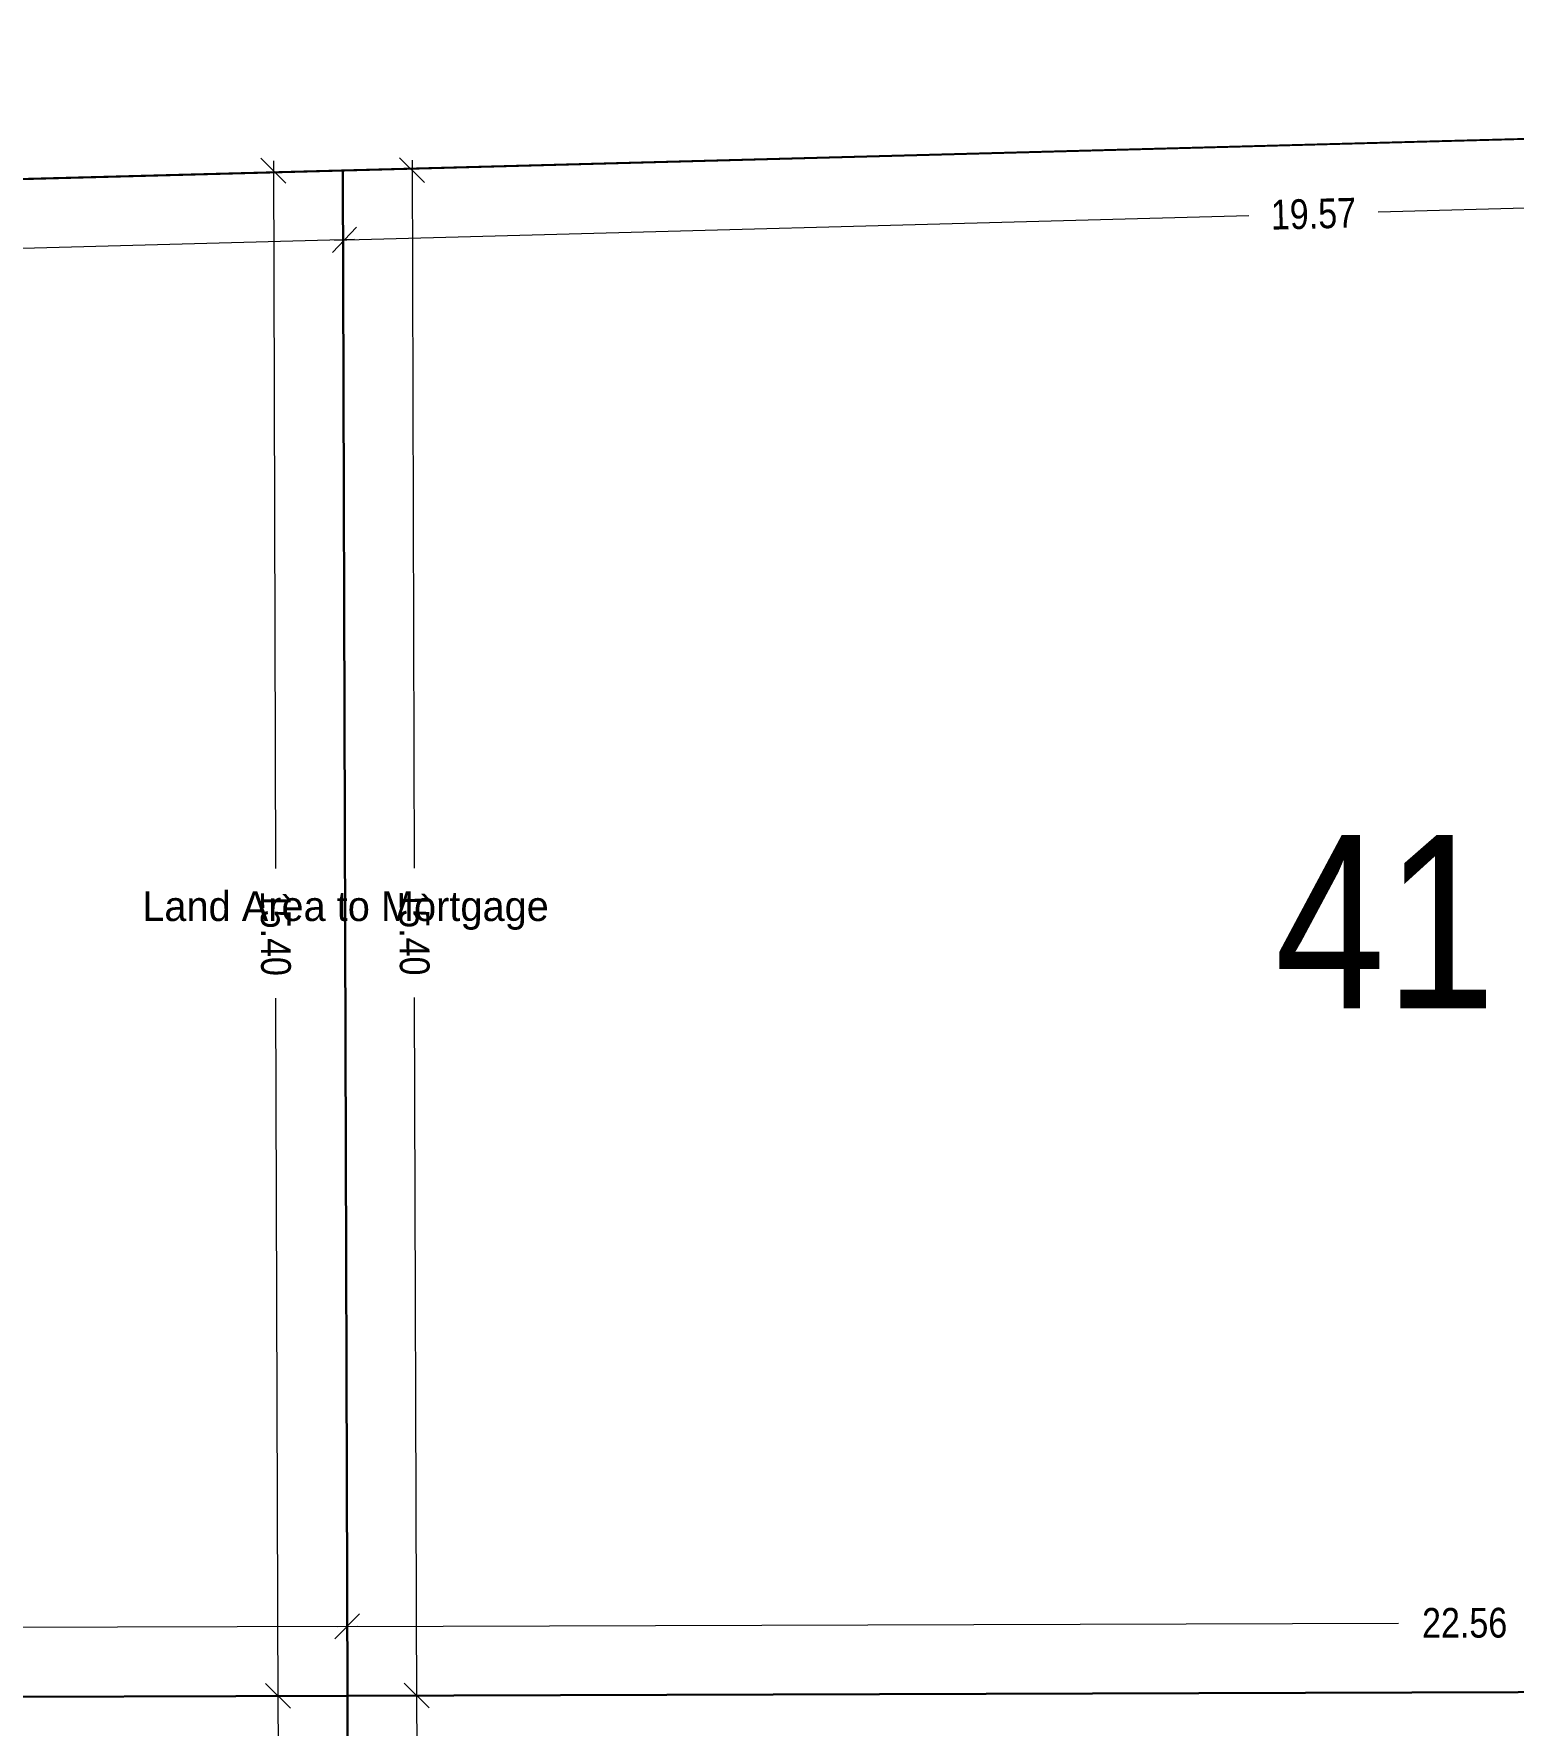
# Model space of a CAD drawing. Header units: millimetres. Extents: x 29397 to 29927, y 26123 to 26652.
# Drawn here: x 29610.63 to 29625.56, y 26367.79 to 26384.87 of the extents above; entities that cross this region are included whole.
import ezdxf
from ezdxf.enums import TextEntityAlignment as Align

# ---------------------------------------------------------------- set-up
doc = ezdxf.new("R2010")
doc.units = ezdxf.units.MM
doc.header["$LTSCALE"] = 0.3
for name, color, linetype in [('_IndivSubPlot', 180, 'Continuous'), ('_IndivSubPlot_DIMENSION', 7, 'Continuous'), ('_InternalRoad', 3, 'Continuous'), ('_MortgageArea', 147, 'Continuous')]:
    doc.layers.add(name, color=color, linetype=linetype)
doc.layers.get('0').off()
doc.styles.add('PreDCRFont', font='ARIALN.TTF')
doc.dimstyles.new('PDCR-PLOT-INT', dxfattribs={"dimtxt": 0.300000011920929, "dimasz": 0.25, "dimexe": 0.25, "dimexo": 0.25, "dimgap": 0.25, "dimtad": 0, "dimzin": 0, "dimdsep": 46, "dimtxsty": 'PreDCRFont', "dimblk": 'OBLIQUE', "dimcen": 0.5, "dimdle": 0.1000000014901161, "dimadec": 0, "dimazin": 0, "dimtfac": 1, "dimtix": 1, "dimtofl": 0, "dimtmove": 1, "dimatfit": 1, "dimfxl": 1, "dimtolj": 1, "dimtzin": 0, "dimlwd": 15, "dimarcsym": 0})

# ---------------------------------------------------------------- blocks, each defined once
blk = doc.blocks.new('_Oblique')
at = {"color": 0, "linetype": 'ByBlock', "lineweight": -2}
blk.add_line((-0.5, -0.5), (0.5, 0.5), dxfattribs=at)
blk = doc.blocks.new('*D27')
at = {"layer": '_IndivSubPlot_DIMENSION', "color": 0, "lineweight": 15, "transparency": 16777216}
for p, q in [((29613.86446107015, 26382.78979059328), (29606.13750147476, 26382.58363340332)), ((29597.10411724913, 26382.34262048164), (29604.83107684452, 26382.5487776716))]:
    blk.add_line(p, q, dxfattribs=at)
at = {"layer": '_IndivSubPlot_DIMENSION', "color": 0, "lineweight": 15, "transparency": 16777216, "xscale": 0.25, "yscale": 0.25, "zscale": 0.25}
for p, rotation in [((29613.76449664145, 26382.78712351764), 1.528302980300786), ((29597.20408167783, 26382.34528755728), 181.5283029803008)]:
    blk.add_blockref('_Oblique', p, dxfattribs=dict(at, rotation=rotation))
at = {"layer": '_IndivSubPlot_DIMENSION', "color": 0, "lineweight": 15, "transparency": 16777216, "insert": (29605.48428915964, 26382.56620553746), "char_height": 0.300000011920929, "attachment_point": 5, "rotation": 1.5283029803008032, "style": 'PreDCRFont'}
blk.add_mtext('\\A1;16.57', dxfattribs=at)
blk = doc.blocks.new('*D66')
at = {"layer": '_IndivSubPlot_DIMENSION', "color": 0, "lineweight": 15, "transparency": 16777216}
for p, q in [((29613.89033439563, 26368.79203368552), (29603.17743675267, 26368.75958712522)), ((29591.13043878356, 26368.72309992457), (29601.84333642652, 26368.75554648486))]:
    blk.add_line(p, q, dxfattribs=at)
at = {"layer": '_IndivSubPlot_DIMENSION', "color": 0, "lineweight": 15, "transparency": 16777216, "xscale": 0.25, "yscale": 0.25, "zscale": 0.25}
for p, rotation in [((29591.23043832639, 26368.72340279698), 180.1735333746192), ((29613.7903348528, 26368.7917308131), 0.1735333746191295)]:
    blk.add_blockref('_Oblique', p, dxfattribs=dict(at, rotation=rotation))
at = {"layer": '_IndivSubPlot_DIMENSION', "color": 0, "lineweight": 15, "transparency": 16777216, "insert": (29602.51038658959, 26368.75756680504), "char_height": 0.300000011920929, "attachment_point": 5, "rotation": 0.1735333746191295, "style": 'PreDCRFont'}
blk.add_mtext('\\A1;22.56', dxfattribs=at)
blk = doc.blocks.new('*D67')
at = {"layer": '_IndivSubPlot_DIMENSION', "color": 0, "lineweight": 15, "transparency": 16777216}
for p, q in [((29613.04552746269, 26383.58475393219), (29613.06716608442, 26376.44031896932)), ((29613.09276105461, 26367.98961438597), (29613.07112243288, 26375.13404934883))]:
    blk.add_line(p, q, dxfattribs=at)
at = {"layer": '_IndivSubPlot_DIMENSION', "color": 0, "lineweight": 15, "transparency": 16777216, "xscale": 0.25, "yscale": 0.25, "zscale": 0.25}
for p, rotation in [((29613.04583033511, 26383.48475438936), 90.17353337461324), ((29613.09245818219, 26368.0896139288), 270.1735333746133)]:
    blk.add_blockref('_Oblique', p, dxfattribs=dict(at, rotation=rotation))
at = {"layer": '_IndivSubPlot_DIMENSION', "color": 0, "lineweight": 15, "transparency": 16777216, "insert": (29613.06914425864, 26375.78718415907), "char_height": 0.300000011920929, "attachment_point": 5, "rotation": 270.17353337461327, "style": 'PreDCRFont'}
blk.add_mtext('\\A1;15.40', dxfattribs=at)
blk = doc.blocks.new('*D421')
at = {"layer": '_IndivSubPlot_DIMENSION', "color": 0, "lineweight": 15, "transparency": 16777216}
for p, q in [((29633.42380885011, 26383.31163882168), (29624.19738284656, 26383.0654754977)), ((29613.66453221275, 26382.784456442), (29622.89095821631, 26383.03061976598))]:
    blk.add_line(p, q, dxfattribs=at)
at = {"layer": '_IndivSubPlot_DIMENSION', "color": 0, "lineweight": 15, "transparency": 16777216, "xscale": 0.25, "yscale": 0.25, "zscale": 0.25}
for p, rotation in [((29633.32384442141, 26383.30897174605), 1.528302980322209), ((29613.76449664145, 26382.78712351765), 181.5283029803222)]:
    blk.add_blockref('_Oblique', p, dxfattribs=dict(at, rotation=rotation))
at = {"layer": '_IndivSubPlot_DIMENSION', "color": 0, "lineweight": 15, "transparency": 16777216, "insert": (29623.54417053143, 26383.04804763184), "char_height": 0.300000011920929, "attachment_point": 5, "rotation": 1.5283029803221764, "style": 'PreDCRFont'}
blk.add_mtext('\\A1;19.57', dxfattribs=at)
blk = doc.blocks.new('*D422')
at = {"layer": '_IndivSubPlot_DIMENSION', "color": 0, "lineweight": 15, "transparency": 16777216}
for p, q in [((29614.4455210176, 26383.58899414588), (29614.46715963933, 26376.44455918301)), ((29614.49275460952, 26367.99385459965), (29614.47111598778, 26375.13828956252))]:
    blk.add_line(p, q, dxfattribs=at)
at = {"layer": '_IndivSubPlot_DIMENSION', "color": 0, "lineweight": 15, "transparency": 16777216, "xscale": 0.25, "yscale": 0.25, "zscale": 0.25}
for p, rotation in [((29614.44582389002, 26383.48899460305), 90.17353337461321), ((29614.4924517371, 26368.09385414248), 270.1735333746132)]:
    blk.add_blockref('_Oblique', p, dxfattribs=dict(at, rotation=rotation))
at = {"layer": '_IndivSubPlot_DIMENSION', "color": 0, "lineweight": 15, "transparency": 16777216, "insert": (29614.46913781356, 26375.79142437276), "char_height": 0.300000011920929, "attachment_point": 5, "rotation": 270.1735333746132, "style": 'PreDCRFont'}
blk.add_mtext('\\A1;15.40', dxfattribs=at)
blk = doc.blocks.new('*D423')
at = {"layer": '_IndivSubPlot_DIMENSION', "color": 0, "lineweight": 15, "transparency": 16777216}
for p, q in [((29613.69033530997, 26368.79142794068), (29624.40323295295, 26368.82387450098)), ((29636.45023092205, 26368.86036170163), (29625.73733327909, 26368.82791514134))]:
    blk.add_line(p, q, dxfattribs=at)
at = {"layer": '_IndivSubPlot_DIMENSION', "color": 0, "lineweight": 15, "transparency": 16777216, "xscale": 0.25, "yscale": 0.25, "zscale": 0.25}
for p, rotation in [((29636.35023137922, 26368.86005882922), 0.1735333746190405), ((29613.7903348528, 26368.7917308131), 180.173533374619)]:
    blk.add_blockref('_Oblique', p, dxfattribs=dict(at, rotation=rotation))
at = {"layer": '_IndivSubPlot_DIMENSION', "color": 0, "lineweight": 15, "transparency": 16777216, "insert": (29625.07028311601, 26368.82589482116), "char_height": 0.300000011920929, "attachment_point": 5, "rotation": 0.17353337461904048, "style": 'PreDCRFont'}
blk.add_mtext('\\A1;22.56', dxfattribs=at)
blk = doc.blocks.new('*D1038')
at = {"layer": '_IndivSubPlot_DIMENSION', "color": 0, "lineweight": 15, "transparency": 16777216}
for p, q in [((29614.49214886468, 26368.19385368531), (29614.51286880845, 26361.35273910199)), ((29614.53754943923, 26353.2039224354), (29614.51682949546, 26360.04503701871))]:
    blk.add_line(p, q, dxfattribs=at)
at = {"layer": '_IndivSubPlot_DIMENSION', "color": 0, "lineweight": 15, "transparency": 16777216, "xscale": 0.25, "yscale": 0.25, "zscale": 0.25}
for p, rotation in [((29614.4924517371, 26368.09385414248), 90.17353337461844), ((29614.53724656681, 26353.30392197823), 270.1735333746184)]:
    blk.add_blockref('_Oblique', p, dxfattribs=dict(at, rotation=rotation))
at = {"layer": '_IndivSubPlot_DIMENSION', "color": 0, "lineweight": 15, "transparency": 16777216, "insert": (29614.51484915196, 26360.69888806035), "char_height": 0.300000011920929, "attachment_point": 5, "rotation": 270.1735333746184, "style": 'PreDCRFont'}
blk.add_mtext('\\A1;14.79', dxfattribs=at)
blk = doc.blocks.new('*D1044')
at = {"layer": '_IndivSubPlot_DIMENSION', "color": 0, "lineweight": 15, "transparency": 16777216}
for p, q in [((29613.09215530976, 26368.18961347161), (29613.11287525353, 26361.3484988883)), ((29613.13755588431, 26353.1996822217), (29613.11683594054, 26360.04079680502))]:
    blk.add_line(p, q, dxfattribs=at)
at = {"layer": '_IndivSubPlot_DIMENSION', "color": 0, "lineweight": 15, "transparency": 16777216, "xscale": 0.25, "yscale": 0.25, "zscale": 0.25}
for p, rotation in [((29613.09245818218, 26368.08961392878), 90.1735333746184), ((29613.13725301189, 26353.29968176453), 270.1735333746184)]:
    blk.add_blockref('_Oblique', p, dxfattribs=dict(at, rotation=rotation))
at = {"layer": '_IndivSubPlot_DIMENSION', "color": 0, "lineweight": 15, "transparency": 16777216, "insert": (29613.11485559704, 26360.69464784666), "char_height": 0.300000011920929, "attachment_point": 5, "rotation": 270.1735333746184, "style": 'PreDCRFont'}
blk.add_mtext('\\A1;14.79', dxfattribs=at)

msp = doc.modelspace()

# ---------------------------------------------------------------- linework, layer by layer
at = {"layer": '_IndivSubPlot'}
for points in [[(29633.30517489252, 26384.00872272461), (29613.74582711256, 26383.48687449621), (29613.79245495964, 26368.09173403564), (29636.35235148606, 26368.16006205175)], [(29591.23255843324, 26368.02340601952), (29613.79245495964, 26368.09173403564), (29613.74582711256, 26383.4868744962), (29597.18541214894, 26383.04503853585)]]:
    msp.add_lwpolyline(points, dxfattribs=at)
for points in [[(29613.79245495964, 26368.09173403564), (29591.23255843324, 26368.02340601952), (29591.27735326295, 26353.23347385526), (29613.83724978936, 26353.30180187138)], [(29636.35235148606, 26368.16006205175), (29613.79245495964, 26368.09173403564), (29613.83724978936, 26353.30180187138), (29636.39714631577, 26353.37012988751)]]:
    msp.add_lwpolyline(points, close=True, dxfattribs=at)
at = {"layer": '_InternalRoad'}
msp.add_lwpolyline([(29705.3824725983, 26397.9361570797), (29591.15119166439, 26394.88831429423), (29591.1511916644, 26445.8052075234), (29584.66177645485, 26520.15885187904), (29573.00310824104, 26515.72530867183), (29579.1511916644, 26445.282534775), (29579.15119166439, 26394.58180863151), (29579.19014300609, 26382.00955721885), (29581.1361554359, 26382.61684040384), (29705.41882782569, 26385.93273279127)], close=True, dxfattribs=at)
at = {"layer": '_MortgageArea'}
msp.add_lwpolyline([(29633.30517489252, 26384.00872272461), (29597.18541214894, 26383.04503853585, 0.1148142432084689)], format="xyb", dxfattribs=at)
msp.add_lwpolyline([(29591.23255843323, 26368.02340601952), (29636.35235148606, 26368.16006205175)], dxfattribs=at)

# ---------------------------------------------------------------- texts
at = {"layer": '_IndivSubPlot', "lineweight": 30, "style": 'PreDCRFont'}
msp.add_text('41', height=1.75, dxfattribs=at).set_placement((29624.26781498991, 26375.90448223729), align=Align.MIDDLE_CENTER)
at = {"layer": '_MortgageArea', "insert": (29613.77449208233, 26376.01606437206), "char_height": 0.300000011920929, "attachment_point": 5, "style": ''}
msp.add_mtext('Land Area to Mortgage', dxfattribs=at)

# ---------------------------------------------------------------- dimensions: what is measured, and where the dimension line sits
at = {"layer": '_IndivSubPlot_DIMENSION', "lineweight": 15}
for p1, p2, distance, text, picture, middle in [((29613.09245818218, 26368.08961392879), (29613.0458303351, 26383.48475438935), -1.0946944610276131e-11, '15.40', '*D67', (29613.06914425864, 26375.78718415907)), ((29614.44582389002, 26383.48899460306), (29614.4924517371, 26368.09385414248), 0, '15.40', '*D422', (29614.46913781356, 26375.79142437276)), ((29633.32384442141, 26383.30897174604), (29613.76449664145, 26382.78712351764), -1.0909996583681102e-11, '19.57', '*D421', (29623.54417053143, 26383.04804763184)), ((29613.76449664145, 26382.78712351764), (29597.20408167783, 26382.34528755728), 0, '16.57', '*D27', (29605.48428915964, 26382.56620553746)), ((29591.23043832639, 26368.72340279698), (29613.79033485279, 26368.7917308131), -3.3060630671251495e-14, '22.56', '*D66', (29602.51038658959, 26368.75756680504)), ((29613.79033485279, 26368.7917308131), (29636.35023137921, 26368.86005882921), 1.0880825397497013e-11, '22.56', '*D423', (29625.07028311601, 26368.82589482116)), ((29613.1372530119, 26353.29968176454), (29613.09245818218, 26368.08961392879), 3.3051467054939634e-14, '14.79', '*D1044', (29613.11485559704, 26360.69464784666)), ((29614.4924517371, 26368.09385414248), (29614.53724656682, 26353.30392197823), -7.2759242849744564e-12, '14.79', '*D1038', (29614.51484915196, 26360.69888806035))]:
    dim = msp.add_aligned_dim(p1=p1, p2=p2, distance=distance, text=text, dimstyle='PDCR-PLOT-INT', dxfattribs=at)
    dim.commit()
    dim.dimension.update_dxf_attribs({"geometry": picture, "text_midpoint": middle})

doc.saveas('drawing.dxf')
